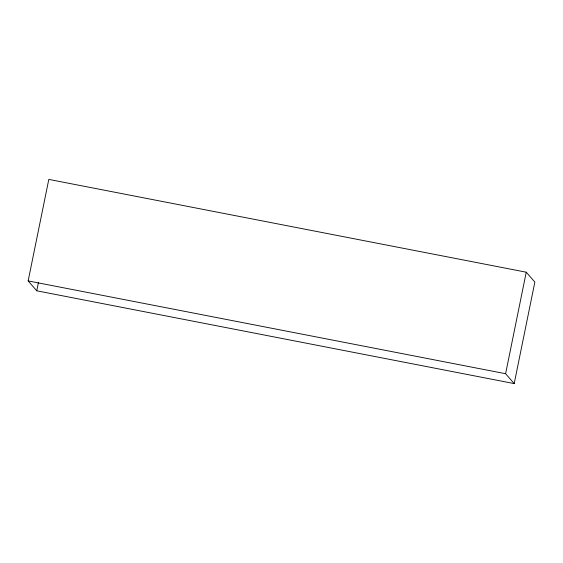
<?xml version="1.0" encoding="UTF-8"?>
<svg xmlns="http://www.w3.org/2000/svg" width="563" height="563" viewBox="0 0 563 563"><rect width="100%" height="100%" fill="white"/><g stroke="black" fill="none" stroke-linecap="round" stroke-linejoin="round"><path stroke-width="0.84" d="M28.15 280.923L48.805 179.407L526.25 272.196L534.85 282.077L514.195 383.593L36.75 290.804L28.15 280.923L505.602 373.712L514.195 383.593M36.75 290.804L38.495 282.204M505.602 373.712L526.25 272.196"/></g></svg>
